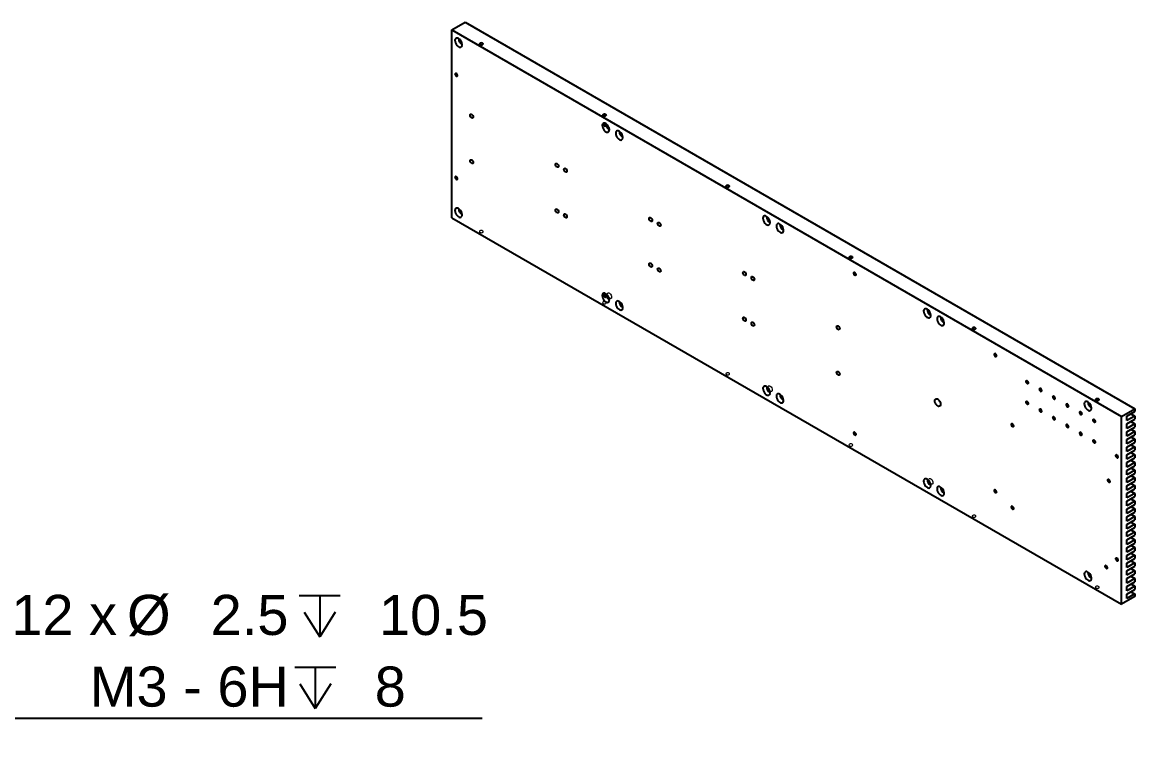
# Model space of a CAD drawing. Header units: millimetres. Extents: x 0 to 420, y 0 to 297.
# Drawn here: x 232.7 to 320.8, y 152.4 to 210.2 of the extents above; entities that cross this region are included whole.
import ezdxf

# ---------------------------------------------------------------- set-up
doc = ezdxf.new("R2010")
doc.units = ezdxf.units.MM
doc.linetypes.add('SLD-실선', pattern=[0])
doc.layers.add('DIM', color=3, linetype='SLD-실선')
doc.styles.add('SLDTEXTSTYLE0', font='Arial Unicode MS')
doc.dimstyles.new('SLDDIMSTYLE2', dxfattribs={"dimtxt": 3.081982, "dimasz": 2.3, "dimexe": 0, "dimexo": 0.0625, "dimgap": 0.770496, "dimtad": 0, "dimtih": 1, "dimtoh": 1, "dimdec": 1, "dimlfac": 5, "dimrnd": 1e-09, "dimzin": 12, "dimdsep": 46, "dimtxsty": 'SLDTEXTSTYLE0', "dimblk1": 'NONE', "dimsah": 1, "dimcen": 0, "dimadec": 0, "dimazin": 3, "dimtfac": 1, "dimtdec": 4, "dimtmove": 0, "dimatfit": 3, "dimldrblk": 'NONE', "dimfxl": 1, "dimfrac": 2, "dimtolj": 1, "dimtzin": 12, "dimarcsym": 0})

# ---------------------------------------------------------------- blocks, each defined once
blk = doc.blocks.new('SW_SYMBOL_HOLE_DEPTH')
at = {"layer": 'DIM', "color": 0}
for p, q in [((0, 875), (800, 875)), ((400, 875), (400, 75)), ((100, 555), (400, 75)), ((700, 555), (400, 75))]:
    blk.add_line(p, q, dxfattribs=at)
blk = doc.blocks.new('_D_24')
at = {"layer": 'DIM'}
for p, q in [((211.375, 136.262), (230.198, 155.085)), ((230.198, 155.085), (269.094, 155.085)), ((211.022, 135.908), (211.375, 136.262))]:
    blk.add_line(p, q, dxfattribs=at)
blk.add_solid([(211.375, 136.262), (213.249, 137.641), (212.754, 138.136)], dxfattribs=at)
at = {"layer": 'DIM', "xscale": 0.0040906606, "yscale": 0.0040906606, "zscale": 0.0040906606}
for p in [(254.58, 161.217), (254.236, 155.543)]:
    blk.add_blockref('SW_SYMBOL_HOLE_DEPTH', p, dxfattribs=at)
at = {"layer": 'DIM', "char_height": 3.175, "attachment_point": 1, "style": 'SLDTEXTSTYLE0'}
for s, insert in [('12 x ', (231.786, 164.85)), ('%%c', (240.958, 164.85)), (' 2.5 ', (246.348, 164.85)), (' 10.5', (259.686, 164.85)), ('M3 - 6H ', (238.009, 159.176)), (' 8', (259.343, 159.176))]:
    blk.add_mtext(s, dxfattribs=dict(at, insert=insert))
blk = doc.blocks.new('_None')

msp = doc.modelspace()

# ---------------------------------------------------------------- linework, layer by layer
at = {"color": 7, "linetype": 'SLD-실선', "lineweight": 25}
for p, q in [((266.68747, 209.57929), (267.74813, 210.1916)), ((267.74813, 210.1916), (320.78114, 179.57629)), ((266.68747, 194.71825), (266.68747, 209.57929)), ((266.68747, 209.57929), (319.72048, 178.96399)), ((278.90274, 202.04641), (278.90274, 202.15948)), ((266.68747, 194.71825), (319.72048, 164.10294)), ((278.90274, 188.57349), (278.90274, 188.68656)), ((319.72048, 178.96399), (320.78114, 179.57629)), ((319.72048, 164.10294), (319.72048, 178.96399)), ((320.14474, 178.99661), (320.78114, 179.36399)), ((320.78114, 179.01288), (320.14474, 178.64549)), ((320.14474, 178.64549), (320.14474, 178.99661)), ((320.47703, 179.18843), (320.78114, 179.01288)), ((320.78114, 179.57629), (320.78114, 179.36399)), ((320.78114, 179.01288), (320.78114, 178.75159)), ((320.14474, 178.3842), (320.78114, 178.75159)), ((320.78114, 178.40047), (320.14474, 178.03309)), ((320.14474, 178.03309), (320.14474, 178.3842)), ((320.14474, 177.7718), (320.78114, 178.13918)), ((320.47703, 178.57603), (320.78114, 178.40047)), ((320.78114, 178.40047), (320.78114, 178.13918)), ((320.78114, 177.78807), (320.14474, 177.42068)), ((320.14474, 177.42068), (320.14474, 177.7718)), ((320.14474, 177.15939), (320.78114, 177.52677)), ((320.78114, 177.17566), (320.14474, 176.80828)), ((320.14474, 176.80828), (320.14474, 177.15939)), ((320.47703, 177.96362), (320.78114, 177.78807)), ((320.47703, 177.35122), (320.78114, 177.17566)), ((320.78114, 177.78807), (320.78114, 177.52677)), ((320.78114, 177.17566), (320.78114, 176.91437)), ((320.14474, 176.54698), (320.78114, 176.91437)), ((320.78114, 176.56326), (320.14474, 176.19587)), ((320.14474, 176.19587), (320.14474, 176.54698)), ((320.14474, 175.93458), (320.78114, 176.30196)), ((320.47703, 176.73881), (320.78114, 176.56326)), ((320.78114, 176.56326), (320.78114, 176.30196)), ((320.78114, 175.95085), (320.14474, 175.58347)), ((320.14474, 175.58347), (320.14474, 175.93458)), ((320.14474, 175.32217), (320.78114, 175.68956)), ((320.47703, 176.12641), (320.78114, 175.95085)), ((320.47703, 175.514), (320.78114, 175.33844)), ((320.78114, 175.95085), (320.78114, 175.68956)), ((320.78114, 175.33844), (320.14474, 174.97106)), ((320.14474, 174.97106), (320.14474, 175.32217)), ((320.14474, 174.70977), (320.78114, 175.07715)), ((320.78114, 174.72604), (320.14474, 174.35866)), ((320.14474, 174.35866), (320.14474, 174.70977)), ((320.47703, 174.9016), (320.78114, 174.72604)), ((320.78114, 175.33844), (320.78114, 175.07715)), ((320.78114, 174.72604), (320.78114, 174.46475)), ((320.14474, 174.09736), (320.78114, 174.46475)), ((320.78114, 174.11363), (320.14474, 173.74625)), ((320.14474, 173.74625), (320.14474, 174.09736)), ((320.14474, 173.48496), (320.78114, 173.85234)), ((320.47703, 174.28919), (320.78114, 174.11363)), ((320.47703, 173.67678), (320.78114, 173.50123)), ((320.78114, 174.11363), (320.78114, 173.85234)), ((320.78114, 173.50123), (320.14474, 173.13384)), ((320.14474, 173.13384), (320.14474, 173.48496)), ((320.14474, 172.87255), (320.78114, 173.23993)), ((320.78114, 172.88882), (320.14474, 172.52144)), ((320.14474, 172.52144), (320.14474, 172.87255)), ((320.47703, 173.06438), (320.78114, 172.88882)), ((320.78114, 173.50123), (320.78114, 173.23993)), ((320.78114, 172.88882), (320.78114, 172.62753)), ((320.14474, 172.26015), (320.78114, 172.62753)), ((320.78114, 172.27642), (320.14474, 171.90903)), ((320.14474, 171.90903), (320.14474, 172.26015)), ((320.14474, 171.64774), (320.78114, 172.01512)), ((320.47703, 172.45197), (320.78114, 172.27642)), ((320.78114, 172.27642), (320.78114, 172.01512)), ((320.78114, 171.66401), (320.14474, 171.29663)), ((320.14474, 171.29663), (320.14474, 171.64774)), ((320.14474, 171.03533), (320.78114, 171.40272)), ((320.78114, 171.05161), (320.14474, 170.68422)), ((320.14474, 170.68422), (320.14474, 171.03533)), ((320.47703, 171.83957), (320.78114, 171.66401)), ((320.47703, 171.22716), (320.78114, 171.05161)), ((320.78114, 171.66401), (320.78114, 171.40272)), ((320.78114, 171.05161), (320.78114, 170.79031)), ((320.14474, 170.42293), (320.78114, 170.79031)), ((320.78114, 170.4392), (320.14474, 170.07182)), ((320.14474, 170.07182), (320.14474, 170.42293)), ((320.14474, 169.81052), (320.78114, 170.17791)), ((320.47703, 170.61476), (320.78114, 170.4392)), ((320.78114, 170.4392), (320.78114, 170.17791)), ((320.78114, 169.82679), (320.14474, 169.45941)), ((320.14474, 169.45941), (320.14474, 169.81052)), ((320.14474, 169.19812), (320.78114, 169.5655)), ((320.78114, 169.21439), (320.14474, 168.847)), ((320.47703, 170.00235), (320.78114, 169.82679)), ((320.47703, 169.38994), (320.78114, 169.21439)), ((320.78114, 169.82679), (320.78114, 169.5655)), ((320.78114, 169.21439), (320.78114, 168.9531)), ((320.14474, 168.847), (320.14474, 169.19812)), ((320.14474, 168.58571), (320.78114, 168.9531)), ((320.78114, 168.60198), (320.14474, 168.2346)), ((320.14474, 168.2346), (320.14474, 168.58571)), ((320.14474, 167.97331), (320.78114, 168.34069)), ((320.47703, 168.77754), (320.78114, 168.60198)), ((320.78114, 168.60198), (320.78114, 168.34069)), ((320.78114, 167.98958), (320.14474, 167.62219)), ((320.14474, 167.95958), (320.17073, 167.97458)), ((320.14474, 167.62219), (320.14474, 167.97331)), ((320.14474, 167.3609), (320.78114, 167.72828)), ((320.47703, 168.16513), (320.78114, 167.98958)), ((320.47703, 167.55273), (320.78114, 167.37717)), ((320.78114, 167.98958), (320.78114, 167.72828)), ((320.78114, 167.37717), (320.14474, 167.00979)), ((320.14474, 167.00979), (320.14474, 167.3609)), ((320.14474, 166.74849), (320.78114, 167.11588)), ((320.78114, 166.76477), (320.14474, 166.39738)), ((320.14474, 166.39738), (320.14474, 166.74849)), ((320.47703, 166.94032), (320.78114, 166.76477)), ((320.78114, 167.37717), (320.78114, 167.11588)), ((320.78114, 166.76477), (320.78114, 166.50347)), ((320.14474, 166.13609), (320.78114, 166.50347)), ((320.78114, 166.15236), (320.14474, 165.78498)), ((320.14474, 165.78498), (320.14474, 166.13609)), ((320.14474, 165.52368), (320.78114, 165.89107)), ((320.47703, 166.32792), (320.78114, 166.15236)), ((320.47703, 165.71551), (320.78114, 165.53995)), ((320.78114, 166.15236), (320.78114, 165.89107)), ((320.78114, 165.53995), (320.14474, 165.17257)), ((320.14474, 165.17257), (320.14474, 165.52368)), ((320.14474, 164.91128), (320.78114, 165.27866)), ((320.78114, 164.92755), (320.14474, 164.56017)), ((320.14474, 164.56017), (320.14474, 164.91128)), ((320.47703, 165.10311), (320.78114, 164.92755)), ((320.78114, 165.53995), (320.78114, 165.27866)), ((320.78114, 164.92755), (320.78114, 164.71525)), ((320.78114, 164.71525), (319.72048, 164.10294))]:
    msp.add_line(p, q, dxfattribs=at)
at = {"color": 7, "linetype": 'SLD-실선', "lineweight": 25, "flags": 128}
for points in [[(267.2178, 208.90569), (267.13443, 208.93931), (267.05847, 208.94092), (266.99667, 208.91038), (266.95451, 208.8504), (266.93575, 208.76631), (266.94205, 208.66559), (266.97285, 208.55717), (267.02542, 208.45071), (267.09508, 208.35565), (267.17564, 208.28044), (267.25996, 208.23177), (267.34052, 208.21396), (267.41018, 208.22859), (267.46275, 208.27436), (267.49355, 208.34721), (267.49985, 208.44066), (267.48109, 208.54641), (267.43894, 208.65506), (267.37713, 208.75696), (267.30117, 208.84305), (267.2178, 208.90569)], [(269.10931, 208.52816), (269.06876, 208.54381), (269.02092, 208.5493), (268.97309, 208.54381), (268.93253, 208.52816), (268.90544, 208.50475), (268.89592, 208.47714), (268.90544, 208.44952), (268.93253, 208.42611), (268.97309, 208.41047), (269.02092, 208.40498), (269.06876, 208.41047), (269.10931, 208.42611), (269.13641, 208.44952), (269.14592, 208.47714), (269.13641, 208.50475), (269.10931, 208.52816)], [(267.04102, 206.12944), (267.0072, 206.14119), (266.97852, 206.13562), (266.95936, 206.11357), (266.95264, 206.0784), (266.95936, 206.03545), (266.97852, 205.99128), (267.0072, 205.9526), (267.04102, 205.9253), (267.07485, 205.91355), (267.10352, 205.91912), (267.12268, 205.94117), (267.12941, 205.97634), (267.12268, 206.01929), (267.10352, 206.06346), (267.07485, 206.10214), (267.04102, 206.12944)], [(268.26078, 202.62047), (268.21478, 202.65759), (268.17578, 202.71019), (268.14973, 202.77027), (268.14057, 202.82867), (268.14973, 202.87651), (268.17578, 202.9065), (268.21478, 202.91408), (268.26078, 202.89809), (268.30678, 202.86097), (268.34578, 202.80837), (268.37184, 202.74829), (268.38099, 202.68989), (268.37184, 202.64205), (268.34578, 202.61206), (268.30678, 202.60448), (268.26078, 202.62047)], [(278.86738, 202.89495), (278.82683, 202.91059), (278.779, 202.91608), (278.73116, 202.91059), (278.69061, 202.89495), (278.66351, 202.87154), (278.654, 202.84392), (278.66351, 202.81631), (278.69061, 202.7929), (278.73116, 202.77725), (278.779, 202.77176), (278.82683, 202.77725), (278.86738, 202.7929), (278.89448, 202.81631), (278.904, 202.84392), (278.89448, 202.87154), (278.86738, 202.89495)], [(278.88506, 202.17033), (278.80169, 202.20394), (278.72573, 202.20555), (278.66393, 202.17501), (278.62177, 202.11503), (278.60301, 202.03094), (278.60931, 201.93022), (278.64011, 201.82181), (278.69268, 201.71534), (278.76234, 201.62028), (278.84291, 201.54508), (278.92722, 201.49641), (279.00778, 201.47859), (279.07744, 201.49322), (279.13001, 201.539), (279.16081, 201.61184), (279.16711, 201.70529), (279.14835, 201.81104), (279.1062, 201.91969), (279.04439, 202.02159), (278.96843, 202.10769), (278.88506, 202.17033)], [(278.90338, 202.03454), (278.88811, 202.06259), (278.85472, 202.08479), (278.80877, 202.09747), (278.75786, 202.0985), (278.73757, 202.09546)], [(279.94572, 201.55802), (279.86235, 201.59164), (279.78639, 201.59325), (279.72459, 201.5627), (279.68243, 201.50272), (279.66367, 201.41864), (279.66997, 201.31791), (279.70077, 201.2095), (279.75334, 201.10304), (279.823, 201.00798), (279.90357, 200.93277), (279.98788, 200.8841), (280.06844, 200.86629), (280.1381, 200.88092), (280.19067, 200.92669), (280.22147, 200.99954), (280.22777, 201.09299), (280.20901, 201.19874), (280.16686, 201.30739), (280.10505, 201.40929), (280.02909, 201.49538), (279.94572, 201.55802)], [(268.26078, 199.01136), (268.21478, 199.04848), (268.17578, 199.10108), (268.14973, 199.16116), (268.14057, 199.21956), (268.14973, 199.2674), (268.17578, 199.29739), (268.21478, 199.30497), (268.26078, 199.28898), (268.30678, 199.25186), (268.34578, 199.19926), (268.37184, 199.13918), (268.38099, 199.08077), (268.37184, 199.03294), (268.34578, 199.00295), (268.30678, 198.99537), (268.26078, 199.01136)], [(275.01365, 198.72212), (274.96765, 198.75924), (274.92865, 198.81185), (274.90259, 198.87192), (274.89344, 198.93033), (274.90259, 198.97816), (274.92865, 199.00816), (274.96765, 199.01573), (275.01365, 198.99974), (275.05965, 198.96262), (275.09865, 198.91002), (275.12471, 198.84994), (275.13386, 198.79154), (275.12471, 198.7437), (275.09865, 198.71371), (275.05965, 198.70613), (275.01365, 198.72212)], [(275.6854, 198.33433), (275.6394, 198.37145), (275.6004, 198.42405), (275.57435, 198.48413), (275.5652, 198.54253), (275.57435, 198.59037), (275.6004, 198.62036), (275.6394, 198.62794), (275.6854, 198.61195), (275.73141, 198.57483), (275.7704, 198.52222), (275.79646, 198.46215), (275.80561, 198.40374), (275.79646, 198.3559), (275.7704, 198.32591), (275.73141, 198.31834), (275.6854, 198.33433)], [(267.04102, 197.96403), (267.0072, 197.97579), (266.97852, 197.97022), (266.95936, 197.94816), (266.95264, 197.91299), (266.95936, 197.87004), (266.97852, 197.82587), (267.0072, 197.78719), (267.04102, 197.75989), (267.07485, 197.74814), (267.10352, 197.75371), (267.12268, 197.77576), (267.12941, 197.81094), (267.12268, 197.85388), (267.10352, 197.89805), (267.07485, 197.93673), (267.04102, 197.96403)], [(288.62546, 197.26173), (288.58491, 197.27737), (288.53707, 197.28287), (288.48923, 197.27737), (288.44868, 197.26173), (288.42158, 197.23832), (288.41207, 197.21071), (288.42158, 197.18309), (288.44868, 197.15968), (288.48923, 197.14404), (288.53707, 197.13855), (288.58491, 197.14404), (288.62546, 197.15968), (288.65255, 197.18309), (288.66207, 197.21071), (288.65255, 197.23832), (288.62546, 197.26173)], [(267.2178, 195.43277), (267.13443, 195.46639), (267.05847, 195.468), (266.99667, 195.43745), (266.95451, 195.37747), (266.93575, 195.29339), (266.94205, 195.19266), (266.97285, 195.08425), (267.02542, 194.97779), (267.09508, 194.88273), (267.17564, 194.80752), (267.25996, 194.75885), (267.34052, 194.74104), (267.41018, 194.75567), (267.46275, 194.80144), (267.49355, 194.87429), (267.49985, 194.96774), (267.48109, 195.07349), (267.43894, 195.18214), (267.37713, 195.28404), (267.30117, 195.37013), (267.2178, 195.43277)], [(275.01365, 195.11301), (274.96765, 195.15013), (274.92865, 195.20274), (274.90259, 195.26281), (274.89344, 195.32122), (274.90259, 195.36905), (274.92865, 195.39905), (274.96765, 195.40662), (275.01365, 195.39063), (275.05965, 195.35351), (275.09865, 195.30091), (275.12471, 195.24083), (275.13386, 195.18243), (275.12471, 195.13459), (275.09865, 195.1046), (275.05965, 195.09702), (275.01365, 195.11301)], [(275.6854, 194.72522), (275.6394, 194.76234), (275.6004, 194.81494), (275.57435, 194.87502), (275.5652, 194.93342), (275.57435, 194.98126), (275.6004, 195.01125), (275.6394, 195.01883), (275.6854, 195.00284), (275.73141, 194.96572), (275.7704, 194.91311), (275.79646, 194.85304), (275.80561, 194.79463), (275.79646, 194.74679), (275.7704, 194.7168), (275.73141, 194.70923), (275.6854, 194.72522)], [(291.61298, 194.82265), (291.52962, 194.85627), (291.45365, 194.85788), (291.39185, 194.82734), (291.34969, 194.76736), (291.33093, 194.68327), (291.33723, 194.58255), (291.36804, 194.47413), (291.4206, 194.36767), (291.49026, 194.27261), (291.57083, 194.1974), (291.65514, 194.14873), (291.73571, 194.13092), (291.80537, 194.14555), (291.85793, 194.19132), (291.88874, 194.26417), (291.89504, 194.35762), (291.87628, 194.46337), (291.83412, 194.57202), (291.77232, 194.67392), (291.69635, 194.76001), (291.61298, 194.82265)], [(282.43827, 194.43598), (282.39227, 194.4731), (282.35327, 194.5257), (282.32722, 194.58578), (282.31807, 194.64418), (282.32722, 194.69202), (282.35327, 194.72201), (282.39227, 194.72959), (282.43827, 194.7136), (282.48428, 194.67648), (282.52327, 194.62387), (282.54933, 194.5638), (282.55848, 194.50539), (282.54933, 194.45756), (282.52327, 194.42756), (282.48428, 194.41999), (282.43827, 194.43598)], [(283.11003, 194.04818), (283.06402, 194.08531), (283.02503, 194.13791), (282.99897, 194.19799), (282.98982, 194.25639), (282.99897, 194.30423), (283.02503, 194.33422), (283.06402, 194.3418), (283.11003, 194.32581), (283.15603, 194.28868), (283.19503, 194.23608), (283.22108, 194.176), (283.23023, 194.1176), (283.22108, 194.06976), (283.19503, 194.03977), (283.15603, 194.03219), (283.11003, 194.04818)], [(292.67364, 194.21035), (292.59028, 194.24396), (292.51431, 194.24557), (292.45251, 194.21503), (292.41035, 194.15505), (292.39159, 194.07096), (292.39789, 193.97024), (292.4287, 193.86183), (292.48126, 193.75536), (292.55092, 193.6603), (292.63149, 193.5851), (292.7158, 193.53643), (292.79637, 193.51861), (292.86603, 193.53324), (292.91859, 193.57902), (292.9494, 193.65186), (292.9557, 193.74531), (292.93694, 193.85106), (292.89478, 193.95971), (292.83298, 194.06161), (292.75701, 194.14771), (292.67364, 194.21035)], [(298.38353, 191.62852), (298.34298, 191.64416), (298.29514, 191.64965), (298.24731, 191.64416), (298.20676, 191.62852), (298.17966, 191.60511), (298.17014, 191.57749), (298.17966, 191.54988), (298.20676, 191.52647), (298.24731, 191.51082), (298.29514, 191.50533), (298.34298, 191.51082), (298.38353, 191.52647), (298.41063, 191.54988), (298.42014, 191.57749), (298.41063, 191.60511), (298.38353, 191.62852)], [(282.43827, 190.82687), (282.39227, 190.86399), (282.35327, 190.91659), (282.32722, 190.97667), (282.31807, 191.03507), (282.32722, 191.08291), (282.35327, 191.1129), (282.39227, 191.12048), (282.43827, 191.10449), (282.48428, 191.06737), (282.52327, 191.01476), (282.54933, 190.95469), (282.55848, 190.89628), (282.54933, 190.84844), (282.52327, 190.81845), (282.48428, 190.81088), (282.43827, 190.82687)], [(283.11003, 190.43907), (283.06402, 190.4762), (283.02503, 190.5288), (282.99897, 190.58888), (282.98982, 190.64728), (282.99897, 190.69512), (283.02503, 190.72511), (283.06402, 190.73269), (283.11003, 190.7167), (283.15603, 190.67957), (283.19503, 190.62697), (283.22108, 190.56689), (283.23023, 190.50849), (283.22108, 190.46065), (283.19503, 190.43066), (283.15603, 190.42308), (283.11003, 190.43907)], [(289.8629, 190.14983), (289.81689, 190.18696), (289.7779, 190.23956), (289.75184, 190.29964), (289.74269, 190.35804), (289.75184, 190.40588), (289.7779, 190.43587), (289.81689, 190.44345), (289.8629, 190.42746), (289.9089, 190.39034), (289.9479, 190.33773), (289.97395, 190.27765), (289.9831, 190.21925), (289.97395, 190.17141), (289.9479, 190.14142), (289.9089, 190.13384), (289.8629, 190.14983)], [(298.60273, 190.36704), (298.56891, 190.37879), (298.54023, 190.37322), (298.52107, 190.35117), (298.51435, 190.316), (298.52107, 190.27305), (298.54023, 190.22888), (298.56891, 190.1902), (298.60273, 190.1629), (298.63656, 190.15115), (298.66523, 190.15672), (298.6844, 190.17877), (298.69112, 190.21394), (298.6844, 190.25689), (298.66523, 190.30106), (298.63656, 190.33974), (298.60273, 190.36704)], [(290.53465, 189.76204), (290.48864, 189.79916), (290.44965, 189.85177), (290.42359, 189.91184), (290.41444, 189.97025), (290.42359, 190.01809), (290.44965, 190.04808), (290.48864, 190.05565), (290.53465, 190.03966), (290.58065, 190.00254), (290.61965, 189.94994), (290.6457, 189.88986), (290.65485, 189.83146), (290.6457, 189.78362), (290.61965, 189.75363), (290.58065, 189.74605), (290.53465, 189.76204)], [(278.88506, 188.6974), (278.80169, 188.73102), (278.72573, 188.73263), (278.66393, 188.70209), (278.62177, 188.64211), (278.60301, 188.55802), (278.60931, 188.4573), (278.64011, 188.34888), (278.69268, 188.24242), (278.76234, 188.14736), (278.84291, 188.07215), (278.92722, 188.02348), (279.00778, 188.00567), (279.07744, 188.0203), (279.13001, 188.06607), (279.16081, 188.13892), (279.16711, 188.23237), (279.14835, 188.33812), (279.1062, 188.44677), (279.04439, 188.54867), (278.96843, 188.63476), (278.88506, 188.6974)], [(279.94572, 188.0851), (279.86235, 188.11871), (279.78639, 188.12032), (279.72459, 188.08978), (279.68243, 188.0298), (279.66367, 187.94571), (279.66997, 187.84499), (279.70077, 187.73658), (279.75334, 187.63011), (279.823, 187.53505), (279.90357, 187.45985), (279.98788, 187.41118), (280.06844, 187.39336), (280.1381, 187.40799), (280.19067, 187.45377), (280.22147, 187.52661), (280.22777, 187.62006), (280.20901, 187.72581), (280.16686, 187.83446), (280.10505, 187.93636), (280.02909, 188.02246), (279.94572, 188.0851)], [(289.8629, 186.54072), (289.81689, 186.57785), (289.7779, 186.63045), (289.75184, 186.69053), (289.74269, 186.74893), (289.75184, 186.79677), (289.7779, 186.82676), (289.81689, 186.83434), (289.8629, 186.81835), (289.9089, 186.78123), (289.9479, 186.72862), (289.97395, 186.66854), (289.9831, 186.61014), (289.97395, 186.5623), (289.9479, 186.53231), (289.9089, 186.52473), (289.8629, 186.54072)], [(304.34091, 187.47498), (304.25754, 187.5086), (304.18158, 187.51021), (304.11977, 187.47966), (304.07762, 187.41968), (304.05885, 187.3356), (304.06516, 187.23487), (304.09596, 187.12646), (304.14852, 187.02), (304.21819, 186.92494), (304.29875, 186.84973), (304.38306, 186.80106), (304.46363, 186.78325), (304.53329, 186.79788), (304.58586, 186.84365), (304.61666, 186.9165), (304.62296, 187.00995), (304.6042, 187.1157), (304.56204, 187.22435), (304.50024, 187.32625), (304.42428, 187.41234), (304.34091, 187.47498)], [(305.40157, 186.86267), (305.3182, 186.89629), (305.24224, 186.8979), (305.18043, 186.86736), (305.13828, 186.80738), (305.11951, 186.72329), (305.12582, 186.62257), (305.15662, 186.51416), (305.20918, 186.40769), (305.27885, 186.31263), (305.35941, 186.23743), (305.44372, 186.18875), (305.52429, 186.17094), (305.59395, 186.18557), (305.64652, 186.23134), (305.67732, 186.30419), (305.68362, 186.39764), (305.66486, 186.50339), (305.6227, 186.61204), (305.5609, 186.71394), (305.48494, 186.80004), (305.40157, 186.86267)], [(290.53465, 186.15293), (290.48864, 186.19005), (290.44965, 186.24266), (290.42359, 186.30273), (290.41444, 186.36114), (290.42359, 186.40898), (290.44965, 186.43897), (290.48864, 186.44654), (290.53465, 186.43055), (290.58065, 186.39343), (290.61965, 186.34083), (290.6457, 186.28075), (290.65485, 186.22235), (290.6457, 186.17451), (290.61965, 186.14452), (290.58065, 186.13694), (290.53465, 186.15293)], [(297.28752, 185.86369), (297.24151, 185.90081), (297.20252, 185.95342), (297.17646, 186.01349), (297.16731, 186.0719), (297.17646, 186.11974), (297.20252, 186.14973), (297.24151, 186.15731), (297.28752, 186.14132), (297.33352, 186.10419), (297.37252, 186.05159), (297.39857, 185.99151), (297.40772, 185.93311), (297.39857, 185.88527), (297.37252, 185.85528), (297.33352, 185.8477), (297.28752, 185.86369)], [(308.14161, 185.9953), (308.10105, 186.01094), (308.05322, 186.01644), (308.00538, 186.01094), (307.96483, 185.9953), (307.93773, 185.97189), (307.92822, 185.94427), (307.93773, 185.91666), (307.96483, 185.89325), (308.00538, 185.87761), (308.05322, 185.87211), (308.10105, 185.87761), (308.14161, 185.89325), (308.1687, 185.91666), (308.17822, 185.94427), (308.1687, 185.97189), (308.14161, 185.9953)], [(309.73825, 183.93864), (309.70443, 183.9504), (309.67575, 183.94483), (309.65659, 183.92277), (309.64986, 183.8876), (309.65659, 183.84465), (309.67575, 183.80048), (309.70443, 183.7618), (309.73825, 183.7345), (309.77208, 183.72275), (309.80075, 183.72832), (309.81991, 183.75037), (309.82664, 183.78555), (309.81991, 183.82849), (309.80075, 183.87266), (309.77208, 183.91134), (309.73825, 183.93864)], [(297.28752, 182.25458), (297.24151, 182.2917), (297.20252, 182.34431), (297.17646, 182.40438), (297.16731, 182.46279), (297.17646, 182.51063), (297.20252, 182.54062), (297.24151, 182.54819), (297.28752, 182.53221), (297.33352, 182.49508), (297.37252, 182.44248), (297.39857, 182.3824), (297.40772, 182.324), (297.39857, 182.27616), (297.37252, 182.24617), (297.33352, 182.23859), (297.28752, 182.25458)], [(312.2605, 181.7926), (312.22668, 181.80436), (312.198, 181.79878), (312.17884, 181.77673), (312.17211, 181.74156), (312.17884, 181.69861), (312.198, 181.65444), (312.22668, 181.61576), (312.2605, 181.58846), (312.29433, 181.57671), (312.323, 181.58228), (312.34216, 181.60433), (312.34889, 181.63951), (312.34216, 181.68245), (312.323, 181.72662), (312.29433, 181.7653), (312.2605, 181.7926)], [(291.61298, 181.34973), (291.52962, 181.38335), (291.45365, 181.38496), (291.39185, 181.35441), (291.34969, 181.29443), (291.33093, 181.21035), (291.33723, 181.10962), (291.36804, 181.00121), (291.4206, 180.89475), (291.49026, 180.79969), (291.57083, 180.72448), (291.65514, 180.67581), (291.73571, 180.658), (291.80537, 180.67263), (291.85793, 180.7184), (291.88874, 180.79125), (291.89504, 180.8847), (291.87628, 180.99045), (291.83412, 181.0991), (291.77232, 181.201), (291.69635, 181.28709), (291.61298, 181.34973)], [(292.67364, 180.73742), (292.59028, 180.77104), (292.51431, 180.77265), (292.45251, 180.74211), (292.41035, 180.68213), (292.39159, 180.59804), (292.39789, 180.49732), (292.4287, 180.38891), (292.48126, 180.28244), (292.55092, 180.18738), (292.63149, 180.11217), (292.7158, 180.0635), (292.79637, 180.04569), (292.86603, 180.06032), (292.91859, 180.10609), (292.9494, 180.17894), (292.9557, 180.27239), (292.93694, 180.37814), (292.89478, 180.48679), (292.83298, 180.58869), (292.75701, 180.67478), (292.67364, 180.73742)], [(313.32116, 181.18029), (313.28734, 181.19205), (313.25866, 181.18648), (313.2395, 181.16443), (313.23277, 181.12925), (313.2395, 181.08631), (313.25866, 181.04213), (313.28734, 181.00345), (313.32116, 180.97616), (313.35499, 180.9644), (313.38366, 180.96997), (313.40282, 180.99202), (313.40955, 181.0272), (313.40282, 181.07014), (313.38366, 181.11432), (313.35499, 181.153), (313.32116, 181.18029)], [(305.17176, 179.8057), (305.09599, 179.86404), (305.02843, 179.94526), (304.97641, 180.04055), (304.94555, 180.13959), (304.93921, 180.23166), (304.95807, 180.30676), (305.00008, 180.35676), (305.0607, 180.37625), (305.13335, 180.36311), (305.21016, 180.31877), (305.28282, 180.24803), (305.34343, 180.15855), (305.38545, 180.06004), (305.40431, 179.96316), (305.39796, 179.87842), (305.36711, 179.815), (305.31508, 179.77978), (305.24752, 179.77656), (305.17176, 179.8057)], [(312.2605, 180.15952), (312.22668, 180.17127), (312.198, 180.1657), (312.17884, 180.14365), (312.17211, 180.10848), (312.17884, 180.06553), (312.198, 180.02136), (312.22668, 179.98268), (312.2605, 179.95538), (312.29433, 179.94363), (312.323, 179.9492), (312.34216, 179.97125), (312.34889, 180.00642), (312.34216, 180.04937), (312.323, 180.09354), (312.29433, 180.13222), (312.2605, 180.15952)], [(314.38182, 180.56799), (314.348, 180.57974), (314.31932, 180.57417), (314.30016, 180.55212), (314.29343, 180.51694), (314.30016, 180.474), (314.31932, 180.42983), (314.348, 180.39115), (314.38182, 180.36385), (314.41565, 180.35209), (314.44432, 180.35767), (314.46348, 180.37972), (314.47021, 180.41489), (314.46348, 180.45784), (314.44432, 180.50201), (314.41565, 180.54069), (314.38182, 180.56799)], [(315.44248, 179.95568), (315.40866, 179.96744), (315.37998, 179.96187), (315.36082, 179.93981), (315.35409, 179.90464), (315.36082, 179.8617), (315.37998, 179.81752), (315.40866, 179.77884), (315.44248, 179.75155), (315.47631, 179.73979), (315.50498, 179.74536), (315.52414, 179.76741), (315.53087, 179.80259), (315.52414, 179.84553), (315.50498, 179.88971), (315.47631, 179.92838), (315.44248, 179.95568)], [(317.06883, 180.12731), (316.98546, 180.16092), (316.9095, 180.16253), (316.84769, 180.13199), (316.80554, 180.07201), (316.78678, 179.98792), (316.79308, 179.8872), (316.82388, 179.77879), (316.87645, 179.67232), (316.94611, 179.57726), (317.02667, 179.50206), (317.11098, 179.45339), (317.19155, 179.43557), (317.26121, 179.4502), (317.31378, 179.49598), (317.34458, 179.56882), (317.35088, 179.66227), (317.33212, 179.76802), (317.28996, 179.87667), (317.22816, 179.97857), (317.1522, 180.06467), (317.06883, 180.12731)], [(317.89968, 180.36208), (317.85913, 180.37773), (317.81129, 180.38322), (317.76346, 180.37773), (317.7229, 180.36208), (317.69581, 180.33867), (317.68629, 180.31106), (317.69581, 180.28344), (317.7229, 180.26003), (317.76346, 180.24439), (317.81129, 180.2389), (317.85913, 180.24439), (317.89968, 180.26003), (317.92678, 180.28344), (317.93629, 180.31106), (317.92678, 180.33867), (317.89968, 180.36208)], [(313.32116, 179.54721), (313.28734, 179.55897), (313.25866, 179.5534), (313.2395, 179.53134), (313.23277, 179.49617), (313.2395, 179.45323), (313.25866, 179.40905), (313.28734, 179.37037), (313.32116, 179.34308), (313.35499, 179.33132), (313.38366, 179.33689), (313.40282, 179.35894), (313.40955, 179.39412), (313.40282, 179.43706), (313.38366, 179.48124), (313.35499, 179.51992), (313.32116, 179.54721)], [(314.38182, 178.93491), (314.348, 178.94666), (314.31932, 178.94109), (314.30016, 178.91904), (314.29343, 178.88386), (314.30016, 178.84092), (314.31932, 178.79675), (314.348, 178.75807), (314.38182, 178.73077), (314.41565, 178.71901), (314.44432, 178.72458), (314.46348, 178.74664), (314.47021, 178.78181), (314.46348, 178.82476), (314.44432, 178.86893), (314.41565, 178.90761), (314.38182, 178.93491)], [(316.50314, 179.34337), (316.46932, 179.35513), (316.44064, 179.34956), (316.42148, 179.32751), (316.41475, 179.29233), (316.42148, 179.24939), (316.44064, 179.20522), (316.46932, 179.16654), (316.50314, 179.13924), (316.53697, 179.12748), (316.56564, 179.13305), (316.5848, 179.15511), (316.59153, 179.19028), (316.5848, 179.23323), (316.56564, 179.2774), (316.53697, 179.31608), (316.50314, 179.34337)], [(311.09378, 178.38343), (311.05995, 178.39519), (311.03128, 178.38962), (311.01212, 178.36757), (311.00539, 178.33239), (311.01212, 178.28945), (311.03128, 178.24527), (311.05995, 178.20659), (311.09378, 178.1793), (311.1276, 178.16754), (311.15628, 178.17311), (311.17544, 178.19516), (311.18216, 178.23034), (311.17544, 178.27328), (311.15628, 178.31746), (311.1276, 178.35614), (311.09378, 178.38343)], [(315.44248, 178.3226), (315.40866, 178.33436), (315.37998, 178.32878), (315.36082, 178.30673), (315.35409, 178.27156), (315.36082, 178.22861), (315.37998, 178.18444), (315.40866, 178.14576), (315.44248, 178.11846), (315.47631, 178.10671), (315.50498, 178.11228), (315.52414, 178.13433), (315.53087, 178.16951), (315.52414, 178.21245), (315.50498, 178.25662), (315.47631, 178.2953), (315.44248, 178.3226)], [(317.5638, 178.73107), (317.52998, 178.74283), (317.5013, 178.73725), (317.48214, 178.7152), (317.47541, 178.68003), (317.48214, 178.63708), (317.5013, 178.59291), (317.52998, 178.55423), (317.5638, 178.52693), (317.59763, 178.51518), (317.6263, 178.52075), (317.64546, 178.5428), (317.65219, 178.57798), (317.64546, 178.62092), (317.6263, 178.66509), (317.59763, 178.70377), (317.5638, 178.73107)], [(298.60273, 177.71555), (298.56891, 177.72731), (298.54023, 177.72174), (298.52107, 177.69969), (298.51435, 177.66451), (298.52107, 177.62157), (298.54023, 177.57739), (298.56891, 177.53872), (298.60273, 177.51142), (298.63656, 177.49966), (298.66523, 177.50523), (298.6844, 177.52729), (298.69112, 177.56246), (298.6844, 177.6054), (298.66523, 177.64958), (298.63656, 177.68826), (298.60273, 177.71555)], [(316.50314, 177.71029), (316.46932, 177.72205), (316.44064, 177.71648), (316.42148, 177.69443), (316.41475, 177.65925), (316.42148, 177.61631), (316.44064, 177.57213), (316.46932, 177.53345), (316.50314, 177.50616), (316.53697, 177.4944), (316.56564, 177.49997), (316.5848, 177.52202), (316.59153, 177.5572), (316.5848, 177.60014), (316.56564, 177.64432), (316.53697, 177.683), (316.50314, 177.71029)], [(317.5638, 177.09799), (317.52998, 177.10974), (317.5013, 177.10417), (317.48214, 177.08212), (317.47541, 177.04695), (317.48214, 177.004), (317.5013, 176.95983), (317.52998, 176.92115), (317.5638, 176.89385), (317.59763, 176.88209), (317.6263, 176.88767), (317.64546, 176.90972), (317.65219, 176.94489), (317.64546, 176.98784), (317.6263, 177.03201), (317.59763, 177.07069), (317.5638, 177.09799)], [(319.36693, 175.92234), (319.3331, 175.93409), (319.30443, 175.92852), (319.28527, 175.90647), (319.27854, 175.8713), (319.28527, 175.82835), (319.30443, 175.78418), (319.3331, 175.7455), (319.36693, 175.7182), (319.40075, 175.70645), (319.42943, 175.71202), (319.44859, 175.73407), (319.45531, 175.76924), (319.44859, 175.81219), (319.42943, 175.85636), (319.40075, 175.89504), (319.36693, 175.92234)], [(304.34091, 174.00206), (304.25754, 174.03567), (304.18158, 174.03728), (304.11977, 174.00674), (304.07762, 173.94676), (304.05885, 173.86267), (304.06516, 173.76195), (304.09596, 173.65354), (304.14852, 173.54707), (304.21819, 173.45201), (304.29875, 173.37681), (304.38306, 173.32814), (304.46363, 173.31032), (304.53329, 173.32495), (304.58586, 173.37073), (304.61666, 173.44357), (304.62296, 173.53702), (304.6042, 173.64277), (304.56204, 173.75142), (304.50024, 173.85332), (304.42428, 173.93942), (304.34091, 174.00206)], [(318.73053, 173.97483), (318.6967, 173.98659), (318.66803, 173.98101), (318.64887, 173.95896), (318.64214, 173.92379), (318.64887, 173.88084), (318.66803, 173.83667), (318.6967, 173.79799), (318.73053, 173.77069), (318.76435, 173.75894), (318.79303, 173.76451), (318.81219, 173.78656), (318.81892, 173.82173), (318.81219, 173.86468), (318.79303, 173.90885), (318.76435, 173.94753), (318.73053, 173.97483)], [(305.40157, 173.38975), (305.3182, 173.42337), (305.24224, 173.42498), (305.18043, 173.39444), (305.13828, 173.33446), (305.11951, 173.25037), (305.12582, 173.14964), (305.15662, 173.04123), (305.20918, 172.93477), (305.27885, 172.83971), (305.35941, 172.7645), (305.44372, 172.71583), (305.52429, 172.69802), (305.59395, 172.71265), (305.64652, 172.75842), (305.67732, 172.83127), (305.68362, 172.92472), (305.66486, 173.03047), (305.6227, 173.13912), (305.5609, 173.24102), (305.48494, 173.32711), (305.40157, 173.38975)], [(309.73825, 173.15377), (309.70443, 173.16553), (309.67575, 173.15995), (309.65659, 173.1379), (309.64986, 173.10273), (309.65659, 173.05978), (309.67575, 173.01561), (309.70443, 172.97693), (309.73825, 172.94963), (309.77208, 172.93788), (309.80075, 172.94345), (309.81991, 172.9655), (309.82664, 173.00068), (309.81991, 173.04362), (309.80075, 173.08779), (309.77208, 173.12647), (309.73825, 173.15377)], [(311.09378, 171.85111), (311.05995, 171.86286), (311.03128, 171.85729), (311.01212, 171.83524), (311.00539, 171.80006), (311.01212, 171.75712), (311.03128, 171.71295), (311.05995, 171.67427), (311.09378, 171.64697), (311.1276, 171.63521), (311.15628, 171.64078), (311.17544, 171.66284), (311.18216, 171.69801), (311.17544, 171.74096), (311.15628, 171.78513), (311.1276, 171.82381), (311.09378, 171.85111)], [(319.36693, 167.75693), (319.3331, 167.76869), (319.30443, 167.76312), (319.28527, 167.74106), (319.27854, 167.70589), (319.28527, 167.66294), (319.30443, 167.61877), (319.3331, 167.58009), (319.36693, 167.55279), (319.40075, 167.54104), (319.42943, 167.54661), (319.44859, 167.56866), (319.45531, 167.60384), (319.44859, 167.64678), (319.42943, 167.69095), (319.40075, 167.72963), (319.36693, 167.75693)], [(320.14474, 167.96952), (320.15747, 167.97008), (320.17073, 167.97458)], [(317.06883, 166.65438), (316.98546, 166.688), (316.9095, 166.68961), (316.84769, 166.65907), (316.80554, 166.59909), (316.78678, 166.515), (316.79308, 166.41428), (316.82388, 166.30587), (316.87645, 166.1994), (316.94611, 166.10434), (317.02667, 166.02913), (317.11098, 165.98046), (317.19155, 165.96265), (317.26121, 165.97728), (317.31378, 166.02305), (317.34458, 166.0959), (317.35088, 166.18935), (317.33212, 166.2951), (317.28996, 166.40375), (317.22816, 166.50565), (317.1522, 166.59174), (317.06883, 166.65438)], [(318.5184, 167.15669), (318.48457, 167.16845), (318.4559, 167.16288), (318.43674, 167.14083), (318.43001, 167.10565), (318.43674, 167.06271), (318.4559, 167.01853), (318.48457, 166.97985), (318.5184, 166.95256), (318.55222, 166.9408), (318.5809, 166.94637), (318.60006, 166.96842), (318.60679, 167.0036), (318.60006, 167.04654), (318.5809, 167.09072), (318.55222, 167.1294), (318.5184, 167.15669)]]:
    msp.add_lwpolyline(points, dxfattribs=at)
at = {"color": 7, "linetype": 'SLD-실선', "lineweight": 18, "flags": 128}
for points in [[(269.12699, 208.53837), (269.1595, 208.51028), (269.17092, 208.47714), (269.1595, 208.444), (269.12699, 208.41591), (269.07833, 208.39714), (269.02092, 208.39055), (268.96352, 208.39714), (268.91486, 208.41591), (268.88234, 208.444), (268.87092, 208.47714), (268.88234, 208.51028), (268.91486, 208.53837), (268.96352, 208.55714), (269.02092, 208.56373), (269.07833, 208.55714), (269.12699, 208.53837)], [(267.14709, 205.96614), (267.13902, 205.92393), (267.11602, 205.89747), (267.08161, 205.89078), (267.04102, 205.90489), (267.00043, 205.93764), (266.96602, 205.98406), (266.94303, 206.03707), (266.93496, 206.0886), (266.94303, 206.13081), (266.96602, 206.15727), (267.00043, 206.16396), (267.04102, 206.14985), (267.08161, 206.1171), (267.11602, 206.07068), (267.13902, 206.01767), (267.14709, 205.96614)], [(278.88506, 202.90515), (278.91758, 202.87706), (278.929, 202.84392), (278.91758, 202.81078), (278.88506, 202.78269), (278.8364, 202.76392), (278.779, 202.75733), (278.72159, 202.76392), (278.67293, 202.78269), (278.64041, 202.81078), (278.629, 202.84392), (278.64041, 202.87706), (278.67293, 202.90515), (278.72159, 202.92392), (278.779, 202.93052), (278.8364, 202.92392), (278.88506, 202.90515)], [(267.14709, 197.80073), (267.13902, 197.75852), (267.11602, 197.73206), (267.08161, 197.72537), (267.04102, 197.73948), (267.00043, 197.77224), (266.96602, 197.81865), (266.94303, 197.87166), (266.93496, 197.92319), (266.94303, 197.9654), (266.96602, 197.99187), (267.00043, 197.99855), (267.04102, 197.98444), (267.08161, 197.95169), (267.11602, 197.90527), (267.13902, 197.85226), (267.14709, 197.80073)], [(288.64314, 197.27194), (288.67565, 197.24384), (288.68707, 197.21071), (288.67565, 197.17757), (288.64314, 197.14948), (288.59447, 197.1307), (288.53707, 197.12411), (288.47967, 197.1307), (288.431, 197.14948), (288.39849, 197.17757), (288.38707, 197.21071), (288.39849, 197.24384), (288.431, 197.27194), (288.47967, 197.29071), (288.53707, 197.2973), (288.59447, 197.29071), (288.64314, 197.27194)], [(268.91486, 193.55487), (268.96352, 193.53609), (269.02092, 193.5295), (269.07833, 193.53609), (269.12699, 193.55487), (269.1595, 193.58296), (269.17092, 193.6161), (269.1595, 193.64923), (269.12699, 193.67733), (269.07833, 193.6961), (269.02092, 193.70269), (268.96352, 193.6961), (268.91486, 193.67733), (268.88234, 193.64923), (268.87092, 193.6161), (268.88234, 193.58296), (268.91486, 193.55487)], [(298.40121, 191.63872), (298.43373, 191.61063), (298.44514, 191.57749), (298.43373, 191.54435), (298.40121, 191.51626), (298.35255, 191.49749), (298.29514, 191.4909), (298.23774, 191.49749), (298.18908, 191.51626), (298.15656, 191.54435), (298.14514, 191.57749), (298.15656, 191.61063), (298.18908, 191.63872), (298.23774, 191.65749), (298.29514, 191.66408), (298.35255, 191.65749), (298.40121, 191.63872)], [(298.7088, 190.20374), (298.70073, 190.16153), (298.67773, 190.13507), (298.64332, 190.12838), (298.60273, 190.14249), (298.56215, 190.17524), (298.52773, 190.22166), (298.50474, 190.27467), (298.49667, 190.3262), (298.50474, 190.36841), (298.52773, 190.39487), (298.56215, 190.40156), (298.60273, 190.38745), (298.64332, 190.3547), (298.67773, 190.30828), (298.70073, 190.25527), (298.7088, 190.20374)], [(279.30315, 188.58745), (279.33642, 188.49848), (279.34403, 188.41492), (279.32483, 188.3495), (279.28175, 188.31218), (279.22133, 188.30864), (279.15277, 188.33942), (279.08652, 188.39983), (279.03266, 188.48068), (278.99939, 188.56966), (278.99178, 188.65322), (279.01098, 188.71864), (279.05406, 188.75596), (279.11448, 188.7595), (279.18304, 188.72872), (279.24929, 188.6683), (279.30315, 188.58745)], [(278.67293, 187.92165), (278.72159, 187.90288), (278.779, 187.89629), (278.8364, 187.90288), (278.88506, 187.92165), (278.91758, 187.94974), (278.929, 187.98288), (278.91758, 188.01602), (278.88506, 188.04411), (278.8364, 188.06288), (278.779, 188.06947), (278.72159, 188.06288), (278.67293, 188.04411), (278.64041, 188.01602), (278.629, 187.98288), (278.64041, 187.94974), (278.67293, 187.92165)], [(308.15928, 186.00551), (308.1918, 185.97741), (308.20322, 185.94427), (308.1918, 185.91114), (308.15928, 185.88304), (308.11062, 185.86427), (308.05322, 185.85768), (307.99581, 185.86427), (307.94715, 185.88304), (307.91464, 185.91114), (307.90322, 185.94427), (307.91464, 185.97741), (307.94715, 186.00551), (307.99581, 186.02428), (308.05322, 186.03087), (308.11062, 186.02428), (308.15928, 186.00551)], [(309.84432, 183.77534), (309.83624, 183.73313), (309.81325, 183.70667), (309.77884, 183.69998), (309.73825, 183.71409), (309.69766, 183.74685), (309.66325, 183.79326), (309.64026, 183.84627), (309.63219, 183.8978), (309.64026, 183.94001), (309.66325, 183.96648), (309.69766, 183.97316), (309.73825, 183.95905), (309.77884, 183.9263), (309.81325, 183.87988), (309.83624, 183.82687), (309.84432, 183.77534)], [(288.431, 182.28843), (288.47967, 182.26966), (288.53707, 182.26307), (288.59447, 182.26966), (288.64314, 182.28843), (288.67565, 182.31653), (288.68707, 182.34966), (288.67565, 182.3828), (288.64314, 182.41089), (288.59447, 182.42967), (288.53707, 182.43626), (288.47967, 182.42967), (288.431, 182.41089), (288.39849, 182.3828), (288.38707, 182.34966), (288.39849, 182.31653), (288.431, 182.28843)], [(312.36657, 181.6293), (312.35849, 181.58709), (312.3355, 181.56063), (312.30109, 181.55394), (312.2605, 181.56805), (312.21991, 181.60081), (312.1855, 181.64722), (312.16251, 181.70023), (312.15444, 181.75176), (312.16251, 181.79397), (312.1855, 181.82044), (312.21991, 181.82712), (312.2605, 181.81301), (312.30109, 181.78026), (312.3355, 181.73384), (312.35849, 181.68083), (312.36657, 181.6293)], [(292.03107, 181.23978), (292.06434, 181.1508), (292.07195, 181.06724), (292.05276, 181.00182), (292.00967, 180.9645), (291.94925, 180.96096), (291.88069, 180.99175), (291.81445, 181.05216), (291.76059, 181.13301), (291.72732, 181.22199), (291.7197, 181.30555), (291.7389, 181.37097), (291.78199, 181.40829), (291.84241, 181.41183), (291.91096, 181.38105), (291.97721, 181.32063), (292.03107, 181.23978)], [(313.42723, 181.01699), (313.41915, 180.97478), (313.39616, 180.94832), (313.36175, 180.94164), (313.32116, 180.95574), (313.28057, 180.9885), (313.24616, 181.03491), (313.22317, 181.08792), (313.2151, 181.13946), (313.22317, 181.18167), (313.24616, 181.20813), (313.28057, 181.21482), (313.32116, 181.20071), (313.36175, 181.16795), (313.39616, 181.12154), (313.41915, 181.06853), (313.42723, 181.01699)], [(312.36657, 179.99622), (312.35849, 179.95401), (312.3355, 179.92755), (312.30109, 179.92086), (312.2605, 179.93497), (312.21991, 179.96772), (312.1855, 180.01414), (312.16251, 180.06715), (312.15444, 180.11868), (312.16251, 180.16089), (312.1855, 180.18735), (312.21991, 180.19404), (312.2605, 180.17993), (312.30109, 180.14718), (312.3355, 180.10076), (312.35849, 180.04775), (312.36657, 179.99622)], [(314.48789, 180.40469), (314.47981, 180.36248), (314.45682, 180.33602), (314.42241, 180.32933), (314.38182, 180.34344), (314.34123, 180.37619), (314.30682, 180.42261), (314.28383, 180.47562), (314.27576, 180.52715), (314.28383, 180.56936), (314.30682, 180.59582), (314.34123, 180.60251), (314.38182, 180.5884), (314.42241, 180.55565), (314.45682, 180.50923), (314.47981, 180.45622), (314.48789, 180.40469)], [(315.54855, 179.79238), (315.54048, 179.75017), (315.51748, 179.72371), (315.48307, 179.71702), (315.44248, 179.73113), (315.40189, 179.76389), (315.36748, 179.8103), (315.34449, 179.86331), (315.33642, 179.91484), (315.34449, 179.95705), (315.36748, 179.98352), (315.40189, 179.9902), (315.44248, 179.97609), (315.48307, 179.94334), (315.51748, 179.89692), (315.54048, 179.84392), (315.54855, 179.79238)], [(317.91736, 180.37229), (317.94987, 180.3442), (317.96129, 180.31106), (317.94987, 180.27792), (317.91736, 180.24983), (317.86869, 180.23106), (317.81129, 180.22447), (317.75389, 180.23106), (317.70522, 180.24983), (317.67271, 180.27792), (317.66129, 180.31106), (317.67271, 180.3442), (317.70522, 180.37229), (317.75389, 180.39106), (317.81129, 180.39765), (317.86869, 180.39106), (317.91736, 180.37229)], [(313.42723, 179.38391), (313.41915, 179.3417), (313.39616, 179.31524), (313.36175, 179.30855), (313.32116, 179.32266), (313.28057, 179.35542), (313.24616, 179.40183), (313.22317, 179.45484), (313.2151, 179.50637), (313.22317, 179.54859), (313.24616, 179.57505), (313.28057, 179.58173), (313.32116, 179.56763), (313.36175, 179.53487), (313.39616, 179.48845), (313.41915, 179.43545), (313.42723, 179.38391)], [(314.48789, 178.77161), (314.47981, 178.7294), (314.45682, 178.70293), (314.42241, 178.69625), (314.38182, 178.71036), (314.34123, 178.74311), (314.30682, 178.78953), (314.28383, 178.84254), (314.27576, 178.89407), (314.28383, 178.93628), (314.30682, 178.96274), (314.34123, 178.96943), (314.38182, 178.95532), (314.42241, 178.92256), (314.45682, 178.87615), (314.47981, 178.82314), (314.48789, 178.77161)], [(316.60921, 179.18008), (316.60114, 179.13787), (316.57814, 179.1114), (316.54373, 179.10472), (316.50314, 179.11883), (316.46255, 179.15158), (316.42814, 179.198), (316.40515, 179.25101), (316.39708, 179.30254), (316.40515, 179.34475), (316.42814, 179.37121), (316.46255, 179.3779), (316.50314, 179.36379), (316.54373, 179.33103), (316.57814, 179.28462), (316.60114, 179.23161), (316.60921, 179.18008)], [(311.19984, 178.22013), (311.19177, 178.17792), (311.16878, 178.15146), (311.13437, 178.14477), (311.09378, 178.15888), (311.05319, 178.19164), (311.01878, 178.23805), (310.99578, 178.29106), (310.98771, 178.34259), (310.99578, 178.38481), (311.01878, 178.41127), (311.05319, 178.41795), (311.09378, 178.40385), (311.13437, 178.37109), (311.16878, 178.32467), (311.19177, 178.27167), (311.19984, 178.22013)], [(315.54855, 178.1593), (315.54048, 178.11709), (315.51748, 178.09063), (315.48307, 178.08394), (315.44248, 178.09805), (315.40189, 178.13081), (315.36748, 178.17722), (315.34449, 178.23023), (315.33642, 178.28176), (315.34449, 178.32397), (315.36748, 178.35044), (315.40189, 178.35712), (315.44248, 178.34301), (315.48307, 178.31026), (315.51748, 178.26384), (315.54048, 178.21083), (315.54855, 178.1593)], [(317.66987, 178.56777), (317.6618, 178.52556), (317.6388, 178.4991), (317.60439, 178.49241), (317.5638, 178.50652), (317.52321, 178.53928), (317.4888, 178.58569), (317.46581, 178.6387), (317.45774, 178.69023), (317.46581, 178.73244), (317.4888, 178.75891), (317.52321, 178.76559), (317.5638, 178.75148), (317.60439, 178.71873), (317.6388, 178.67231), (317.6618, 178.6193), (317.66987, 178.56777)], [(298.7088, 177.55226), (298.70073, 177.51005), (298.67773, 177.48358), (298.64332, 177.4769), (298.60273, 177.49101), (298.56215, 177.52376), (298.52773, 177.57018), (298.50474, 177.62318), (298.49667, 177.67472), (298.50474, 177.71693), (298.52773, 177.74339), (298.56215, 177.75008), (298.60273, 177.73597), (298.64332, 177.70321), (298.67773, 177.6568), (298.70073, 177.60379), (298.7088, 177.55226)], [(316.60921, 177.547), (316.60114, 177.50478), (316.57814, 177.47832), (316.54373, 177.47164), (316.50314, 177.48574), (316.46255, 177.5185), (316.42814, 177.56492), (316.40515, 177.61792), (316.39708, 177.66946), (316.40515, 177.71167), (316.42814, 177.73813), (316.46255, 177.74482), (316.50314, 177.73071), (316.54373, 177.69795), (316.57814, 177.65154), (316.60114, 177.59853), (316.60921, 177.547)], [(317.66987, 176.93469), (317.6618, 176.89248), (317.6388, 176.86602), (317.60439, 176.85933), (317.5638, 176.87344), (317.52321, 176.90619), (317.4888, 176.95261), (317.46581, 177.00562), (317.45774, 177.05715), (317.46581, 177.09936), (317.4888, 177.12582), (317.52321, 177.13251), (317.5638, 177.1184), (317.60439, 177.08565), (317.6388, 177.03923), (317.6618, 176.98622), (317.66987, 176.93469)], [(298.18908, 176.65522), (298.23774, 176.63645), (298.29514, 176.62985), (298.35255, 176.63645), (298.40121, 176.65522), (298.43373, 176.68331), (298.44514, 176.71645), (298.43373, 176.74959), (298.40121, 176.77768), (298.35255, 176.79645), (298.29514, 176.80304), (298.23774, 176.79645), (298.18908, 176.77768), (298.15656, 176.74959), (298.14514, 176.71645), (298.15656, 176.68331), (298.18908, 176.65522)], [(319.47299, 175.75904), (319.46492, 175.71683), (319.44193, 175.69037), (319.40752, 175.68368), (319.36693, 175.69779), (319.32634, 175.73054), (319.29193, 175.77696), (319.26893, 175.82997), (319.26086, 175.8815), (319.26893, 175.92371), (319.29193, 175.95017), (319.32634, 175.95686), (319.36693, 175.94275), (319.40752, 175.91), (319.44193, 175.86358), (319.46492, 175.81057), (319.47299, 175.75904)], [(304.75899, 173.89211), (304.79226, 173.80313), (304.79988, 173.71957), (304.78068, 173.65415), (304.73759, 173.61683), (304.67717, 173.61329), (304.60862, 173.64407), (304.54237, 173.70449), (304.48851, 173.78534), (304.45524, 173.87431), (304.44762, 173.95787), (304.46682, 174.02329), (304.50991, 174.06061), (304.57033, 174.06415), (304.63888, 174.03337), (304.70513, 173.97296), (304.75899, 173.89211)], [(318.8366, 173.81153), (318.82852, 173.76932), (318.80553, 173.74286), (318.77112, 173.73617), (318.73053, 173.75028), (318.68994, 173.78303), (318.65553, 173.82945), (318.63254, 173.88246), (318.62446, 173.93399), (318.63254, 173.9762), (318.65553, 174.00266), (318.68994, 174.00935), (318.73053, 173.99524), (318.77112, 173.96249), (318.80553, 173.91607), (318.82852, 173.86306), (318.8366, 173.81153)], [(309.84432, 172.99047), (309.83624, 172.94826), (309.81325, 172.9218), (309.77884, 172.91511), (309.73825, 172.92922), (309.69766, 172.96198), (309.66325, 173.00839), (309.64026, 173.0614), (309.63219, 173.11293), (309.64026, 173.15514), (309.66325, 173.18161), (309.69766, 173.18829), (309.73825, 173.17418), (309.77884, 173.14143), (309.81325, 173.09501), (309.83624, 173.042), (309.84432, 172.99047)], [(311.19984, 171.68781), (311.19177, 171.6456), (311.16878, 171.61913), (311.13437, 171.61245), (311.09378, 171.62656), (311.05319, 171.65931), (311.01878, 171.70573), (310.99578, 171.75874), (310.98771, 171.81027), (310.99578, 171.85248), (311.01878, 171.87894), (311.05319, 171.88563), (311.09378, 171.87152), (311.13437, 171.83876), (311.16878, 171.79235), (311.19177, 171.73934), (311.19984, 171.68781)], [(307.94715, 171.022), (307.99581, 171.00323), (308.05322, 170.99664), (308.11062, 171.00323), (308.15928, 171.022), (308.1918, 171.05009), (308.20322, 171.08323), (308.1918, 171.11637), (308.15928, 171.14446), (308.11062, 171.16323), (308.05322, 171.16983), (307.99581, 171.16323), (307.94715, 171.14446), (307.91464, 171.11637), (307.90322, 171.08323), (307.91464, 171.05009), (307.94715, 171.022)], [(319.47299, 167.59363), (319.46492, 167.55142), (319.44193, 167.52496), (319.40752, 167.51827), (319.36693, 167.53238), (319.32634, 167.56514), (319.29193, 167.61155), (319.26893, 167.66456), (319.26086, 167.71609), (319.26893, 167.7583), (319.29193, 167.78477), (319.32634, 167.79145), (319.36693, 167.77734), (319.40752, 167.74459), (319.44193, 167.69817), (319.46492, 167.64516), (319.47299, 167.59363)], [(318.62446, 166.99339), (318.61639, 166.95118), (318.5934, 166.92472), (318.55899, 166.91804), (318.5184, 166.93214), (318.47781, 166.9649), (318.4434, 167.01131), (318.42041, 167.06432), (318.41233, 167.11586), (318.42041, 167.15807), (318.4434, 167.18453), (318.47781, 167.19121), (318.5184, 167.17711), (318.55899, 167.14435), (318.5934, 167.09794), (318.61639, 167.04493), (318.62446, 166.99339)], [(317.70522, 165.38879), (317.75389, 165.37001), (317.81129, 165.36342), (317.86869, 165.37001), (317.91736, 165.38879), (317.94987, 165.41688), (317.96129, 165.45002), (317.94987, 165.48315), (317.91736, 165.51125), (317.86869, 165.53002), (317.81129, 165.53661), (317.75389, 165.53002), (317.70522, 165.51125), (317.67271, 165.48315), (317.66129, 165.45002), (317.67271, 165.41688), (317.70522, 165.38879)]]:
    msp.add_lwpolyline(points, dxfattribs=at)
at = {"color": 7, "linetype": 'SLD-실선', "lineweight": 25}
for centre, radius, start, end in [((267.81873, 208.92599), 0.60128, 181.9343484, 238.0602751), ((267.70049, 208.85773), 0.36107, 189.5052149, 230.4894086), ((279.50642, 202.20467), 0.62408, 194.6897466, 237.1512783), ((279.36775, 202.12236), 0.36107, 189.5052117, 230.4894118), ((280.54666, 201.57832), 0.60128, 181.9343484, 238.0602751), ((280.42841, 201.51005), 0.36107, 189.5052122, 230.4894112), ((267.81873, 195.45307), 0.60128, 181.9343484, 238.0602751), ((267.70049, 195.3848), 0.36107, 189.5052123, 230.4894112), ((292.21392, 194.84295), 0.60128, 181.9343484, 238.0602751), ((292.09567, 194.77469), 0.36107, 189.5052117, 230.4894118), ((293.27458, 194.23064), 0.60128, 181.9343484, 238.0602751), ((293.15633, 194.16238), 0.36107, 189.5052118, 230.4894117), ((279.36775, 188.64944), 0.36107, 189.5052119, 230.4894116), ((279.50642, 188.73174), 0.62408, 194.6897466, 237.1512783), ((280.54666, 188.10539), 0.60128, 181.9343484, 238.0602751), ((280.42841, 188.03713), 0.36107, 189.5052117, 230.4894118), ((304.94184, 187.49528), 0.60128, 181.9343484, 238.0602751), ((304.82359, 187.42701), 0.36107, 189.505212, 230.4894115), ((306.0025, 186.88297), 0.60128, 181.9343484, 238.0602751), ((305.88425, 186.81471), 0.36107, 189.5052119, 230.4894115), ((292.21392, 181.37003), 0.60128, 181.9343484, 238.0602751), ((292.09567, 181.30176), 0.36107, 189.505212, 230.4894115), ((293.27458, 180.75772), 0.60128, 181.9343484, 238.0602751), ((293.15633, 180.68946), 0.36107, 189.505212, 230.4894115), ((317.66976, 180.1476), 0.60128, 181.9343484, 238.0602751), ((317.55151, 180.07934), 0.36107, 189.5052119, 230.4894115), ((304.94184, 174.02235), 0.60128, 181.9343484, 238.0602751), ((304.82359, 173.95409), 0.36107, 189.5052119, 230.4894115), ((306.0025, 173.41005), 0.60128, 181.9343484, 238.0602751), ((305.88425, 173.34178), 0.36107, 189.5052119, 230.4894115), ((317.66976, 166.67468), 0.60128, 181.9343484, 238.0602751), ((317.55151, 166.60642), 0.36107, 189.5052119, 230.4894115)]:
    msp.add_arc(centre, radius, start, end, dxfattribs=at)
for points, knots in [([(278.77202, 202.20756), (278.77102, 202.20643), (278.75255, 202.1855), (278.73535, 202.13284), (278.72769, 202.04579), (278.75424, 201.98425), (278.7666, 201.95558)], [0, 0, 0, 0, 0.01578352, 0.29151637, 0.66995947, 1, 1, 1, 1]), ([(278.7666, 201.95558), (278.77921, 201.95577), (278.79192, 201.95674), (278.81727, 201.96205), (278.82999, 201.96658), (278.85349, 201.98014), (278.86457, 201.98933), (278.88494, 202.01042), (278.8943, 202.0222), (278.90338, 202.03454)], [0, 0, 0, 0, 0.25, 0.25, 0.5, 0.5, 0.75, 0.75, 1, 1, 1, 1]), ([(278.7666, 188.72762), (278.75473, 188.70965), (278.74676, 188.69137), (278.73608, 188.65265), (278.73351, 188.63243), (278.73319, 188.59118), (278.73543, 188.56975), (278.74539, 188.52706), (278.75296, 188.50602), (278.77004, 188.47663), (278.7766, 188.46743), (278.79175, 188.45095), (278.80042, 188.44368), (278.81932, 188.43297), (278.82974, 188.42949), (278.85064, 188.42856), (278.86097, 188.4312), (278.87865, 188.44281), (278.88582, 188.45166), (278.89615, 188.47267), (278.89937, 188.48467), (278.90519, 188.52214), (278.90427, 188.54821), (278.90274, 188.57349)], [0, 0, 0, 0, 0.125, 0.125, 0.25, 0.25, 0.375, 0.375, 0.5, 0.5, 0.5625, 0.5625, 0.625, 0.625, 0.6875, 0.6875, 0.75, 0.75, 0.8125, 0.8125, 0.875, 0.875, 1, 1, 1, 1]), ([(320.17073, 167.97458), (320.16892, 167.97726), (320.16537, 167.98252), (320.16004, 167.98724), (320.15742, 167.98956)], [0, 0, 0, 0, 0.50977284, 1, 1, 1, 1])]:
    msp.add_open_spline(points, degree=3, knots=knots, dxfattribs=at)
msp.add_open_spline([(278.90338, 202.03454), (278.9032, 202.03851), (278.90298, 202.04247), (278.90274, 202.04641)], degree=3, dxfattribs=at)

# ---------------------------------------------------------------- dimensions: what is measured, and where the dimension line sits
at = {"layer": 'DIM'}
dim = msp.add_diameter_dim_2p(p1=(211.02178, 135.90843), p2=(211.37533, 136.26198), text='12 x <> {\\fGDT;x} 10.5\\PM3 - 6H {\\fGDT;x} 8\\P', dimstyle='SLDDIMSTYLE2', dxfattribs=at)
dim.commit()
dim.dimension.update_dxf_attribs({"geometry": '_D_24', "text_midpoint": (250.43971, 160.75885), "dimtype": 163})

doc.saveas('drawing.dxf')
